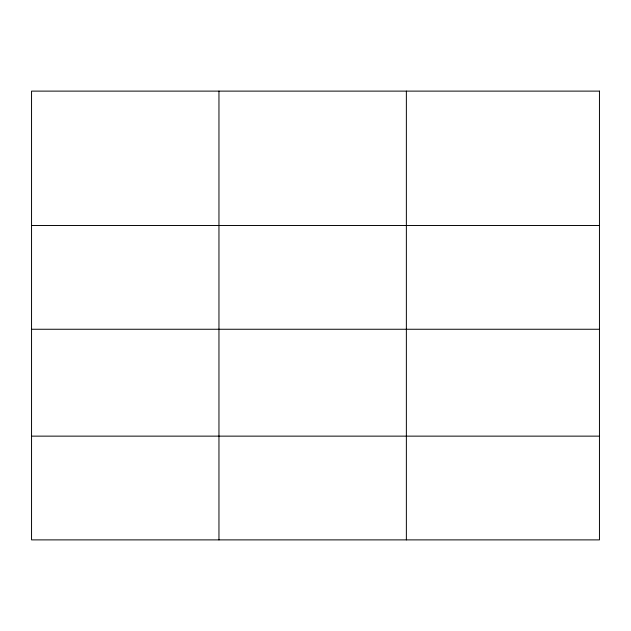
<?xml version="1.0" encoding="UTF-8"?>
<svg xmlns="http://www.w3.org/2000/svg" width="631" height="631" viewBox="0 0 631 631"><rect width="100%" height="100%" fill="white"/><g stroke="black" fill="none" stroke-linecap="round" stroke-linejoin="round"><path stroke-width="0.95" d="M31.55 225.504L599.45 225.504M31.55 329.256L599.45 329.256M31.55 436.139L599.45 436.139M406.364 91.116L406.364 539.884M218.957 91.116L218.957 539.884M599.45 91.116L31.55 91.116L31.55 539.884L599.45 539.884L599.45 91.116"/></g></svg>
